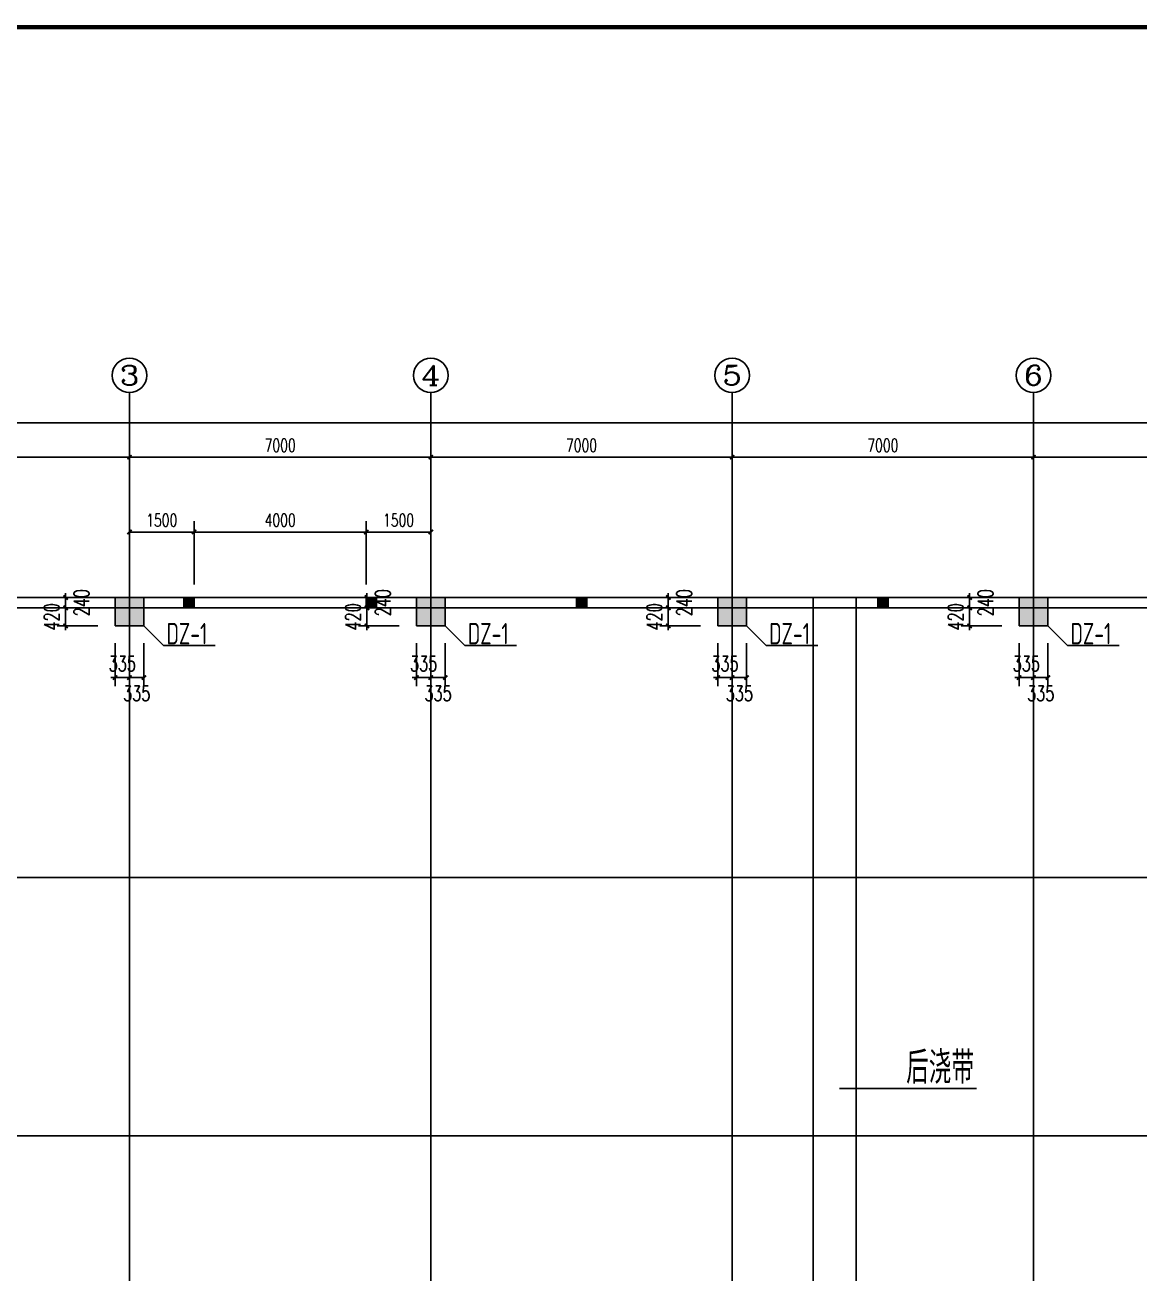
# Model space of a CAD drawing. Extents: x -17471 to 313636, y -71590 to 757901.
# Drawn here: x 211278 to 237158, y 172643 to 201630 of the extents above; entities that cross this region are included whole.
import ezdxf
from ezdxf.enums import TextEntityAlignment as Align

# ---------------------------------------------------------------- set-up
doc = ezdxf.new("R2010")
doc.units = 0
doc.header["$LTSCALE"] = 1000
doc.header["$MEASUREMENT"] = 0
for name, color, linetype in [('10', 7, 'Continuous'), ('AXIS', 3, 'Continuous'), ('AXIS_TEXT', 7, 'Continuous'), ('DOTE', 1, 'Continuous'), ('PUB_DIM', 3, 'Continuous'), ('PUB_TEXT', 7, 'Continuous'), ('PUB_TITLE', 4, 'Continuous'), ('基础梁', 4, 'Continuous')]:
    doc.layers.add(name, color=color, linetype=linetype)
doc.layers.add('TEXT', color=7, linetype='Continuous', lineweight=13)
doc.styles.add('_TCH_AXIS', font='COMPLEX', dxfattribs={"bigfont": 'GBCBIG'})
doc.styles.add('_TCH_DIM_T3', font='SIMPLEX', dxfattribs={"width": 0.705882, "bigfont": 'GBCBIG'})
doc.styles.add('COMPLEX', font='COMPLEX')
doc.styles.add('TSSD_REIN', font='Tssdeng.shx', dxfattribs={"width": 0.7, "bigfont": 'hztxt.shx'})
doc.dimstyles.new('_TCH_ARCH&&100', dxfattribs={"dimtxt": 297.5, "dimasz": 100, "dimexe": 250, "dimexo": 300, "dimgap": 126.25, "dimtad": 1, "dimdec": 0, "dimzin": 0, "dimdsep": 46, "dimtxsty": '_TCH_DIM_T3', "dimblk": 'ARCHTICK', "dimcen": 0.09, "dimclrt": 7, "dimazin": 2, "dimtfac": 1, "dimtdec": 0, "dimtix": 1, "dimtmove": 2, "dimatfit": 3, "dimfxl": 0, "dimtolj": 1, "dimtzin": 0, "dimarcsym": 0})
doc.dimstyles.new('_TCH_ARCH&&150', dxfattribs={"dimtxt": 446.25, "dimasz": 150, "dimexe": 375, "dimexo": 450, "dimgap": 189.375, "dimtad": 1, "dimdec": 0, "dimzin": 0, "dimdsep": 46, "dimtxsty": '_TCH_DIM_T3', "dimblk": 'ARCHTICK', "dimcen": 0.09, "dimclrt": 7, "dimazin": 2, "dimtfac": 1, "dimtdec": 0, "dimtix": 1, "dimtmove": 2, "dimatfit": 3, "dimfxl": 0, "dimtolj": 1, "dimtzin": 0, "dimarcsym": 0})

# ---------------------------------------------------------------- blocks, each defined once
blk = doc.blocks.new('_ArchTick')
at = {"color": 0, "linetype": 'ByBlock', "const_width": 0.4}
blk.add_lwpolyline([(-0.5, -0.5), (0.5, 0.5)], dxfattribs=at)
blk = doc.blocks.new('*D245')
at = {"layer": 'Defpoints', "color": 0, "transparency": 16777216}
for p in [(213706, 187672), (214041, 187672), (214041, 186472)]:
    blk.add_point(p, dxfattribs=at)
at = {"layer": 'PUB_DIM', "color": 0, "lineweight": -2, "transparency": 16777216}
for p, q in [((213706, 187272), (213706, 186272)), ((214041, 187272), (214041, 186272)), ((213706, 186472), (214041, 186472))]:
    blk.add_line(p, q, dxfattribs=at)
at = {"layer": 'PUB_DIM', "color": 0, "lineweight": -2, "transparency": 16777216, "xscale": 100, "yscale": 100, "zscale": 100, "rotation": 180}
blk.add_blockref('_ArchTick', (213706, 186472), dxfattribs=at)
at = {"layer": 'PUB_DIM', "color": 0, "lineweight": -2, "transparency": 16777216, "xscale": 100, "yscale": 100, "zscale": 100}
blk.add_blockref('_ArchTick', (214041, 186472), dxfattribs=at)
at = {"layer": 'PUB_DIM', "color": 7, "transparency": 16777216, "insert": (213874, 186104), "char_height": 350, "attachment_point": 5, "style": '_TCH_DIM_T3'}
blk.add_mtext('\\A1;335', dxfattribs=at)
blk = doc.blocks.new('*D246')
at = {"layer": 'Defpoints', "color": 0, "transparency": 16777216}
for p in [(213371, 187672), (213706, 187672), (213706, 186472)]:
    blk.add_point(p, dxfattribs=at)
at = {"layer": 'PUB_DIM', "color": 0, "lineweight": -2, "transparency": 16777216}
for p, q in [((213371, 187272), (213371, 186272)), ((213706, 187272), (213706, 186272)), ((213371, 186472), (213271, 186472)), ((213371, 186472), (213706, 186472)), ((213706, 186472), (213806, 186472))]:
    blk.add_line(p, q, dxfattribs=at)
at = {"layer": 'PUB_DIM', "color": 0, "lineweight": -2, "transparency": 16777216, "xscale": 100, "yscale": 100, "zscale": 100}
blk.add_blockref('_ArchTick', (213371, 186472), dxfattribs=at)
at = {"layer": 'PUB_DIM', "color": 0, "lineweight": -2, "transparency": 16777216, "xscale": 100, "yscale": 100, "zscale": 100, "rotation": 180}
blk.add_blockref('_ArchTick', (213706, 186472), dxfattribs=at)
at = {"layer": 'PUB_DIM', "color": 7, "transparency": 16777216, "insert": (213539, 186797), "char_height": 350, "attachment_point": 5, "style": '_TCH_DIM_T3'}
blk.add_mtext('\\A1;335', dxfattribs=at)
blk = doc.blocks.new('*D243')
at = {"layer": 'Defpoints', "color": 0, "transparency": 16777216}
for p in [(213371, 188332), (212223, 188092), (213371, 188092)]:
    blk.add_point(p, dxfattribs=at)
at = {"layer": 'PUB_DIM', "color": 0, "lineweight": -2, "transparency": 16777216}
for p, q in [((212223, 188332), (212223, 188432)), ((212971, 188332), (212023, 188332)), ((212223, 188332), (212223, 188092)), ((212971, 188092), (212023, 188092)), ((212223, 188092), (212223, 187992))]:
    blk.add_line(p, q, dxfattribs=at)
at = {"layer": 'PUB_DIM', "color": 0, "lineweight": -2, "transparency": 16777216, "xscale": 100, "yscale": 100, "zscale": 100}
for p, rotation in [((212223, 188332), 270), ((212223, 188092), 90)]:
    blk.add_blockref('_ArchTick', p, dxfattribs=dict(at, rotation=rotation))
at = {"layer": 'PUB_DIM', "color": 7, "transparency": 16777216, "insert": (212591, 188212), "char_height": 350, "attachment_point": 5, "rotation": 90, "style": '_TCH_DIM_T3'}
blk.add_mtext('\\A1;240', dxfattribs=at)
blk = doc.blocks.new('*D244')
at = {"layer": 'Defpoints', "color": 0, "transparency": 16777216}
for p in [(213371, 188092), (212223, 187672), (213371, 187672)]:
    blk.add_point(p, dxfattribs=at)
at = {"layer": 'PUB_DIM', "color": 0, "lineweight": -2, "transparency": 16777216}
for p, q in [((212223, 188092), (212223, 188192)), ((212971, 188092), (212023, 188092)), ((212223, 188092), (212223, 187672)), ((212971, 187672), (212023, 187672)), ((212223, 187672), (212223, 187572))]:
    blk.add_line(p, q, dxfattribs=at)
at = {"layer": 'PUB_DIM', "color": 0, "lineweight": -2, "transparency": 16777216, "xscale": 100, "yscale": 100, "zscale": 100}
for p, rotation in [((212223, 188092), 270), ((212223, 187672), 90)]:
    blk.add_blockref('_ArchTick', p, dxfattribs=dict(at, rotation=rotation))
at = {"layer": 'PUB_DIM', "color": 7, "transparency": 16777216, "insert": (211898, 187882), "char_height": 350, "attachment_point": 5, "rotation": 90, "style": '_TCH_DIM_T3'}
blk.add_mtext('\\A1;420', dxfattribs=at)
blk = doc.blocks.new('*D249')
at = {"layer": 'Defpoints', "color": 0, "transparency": 16777216}
for p in [(220706, 187672), (221041, 187672), (221041, 186472)]:
    blk.add_point(p, dxfattribs=at)
at = {"layer": 'PUB_DIM', "color": 0, "lineweight": -2, "transparency": 16777216}
for p, q in [((220706, 187272), (220706, 186272)), ((221041, 187272), (221041, 186272)), ((220706, 186472), (221041, 186472))]:
    blk.add_line(p, q, dxfattribs=at)
at = {"layer": 'PUB_DIM', "color": 0, "lineweight": -2, "transparency": 16777216, "xscale": 100, "yscale": 100, "zscale": 100, "rotation": 180}
blk.add_blockref('_ArchTick', (220706, 186472), dxfattribs=at)
at = {"layer": 'PUB_DIM', "color": 0, "lineweight": -2, "transparency": 16777216, "xscale": 100, "yscale": 100, "zscale": 100}
blk.add_blockref('_ArchTick', (221041, 186472), dxfattribs=at)
at = {"layer": 'PUB_DIM', "color": 7, "transparency": 16777216, "insert": (220874, 186104), "char_height": 350, "attachment_point": 5, "style": '_TCH_DIM_T3'}
blk.add_mtext('\\A1;335', dxfattribs=at)
blk = doc.blocks.new('*D250')
at = {"layer": 'Defpoints', "color": 0, "transparency": 16777216}
for p in [(220371, 187672), (220706, 187672), (220706, 186472)]:
    blk.add_point(p, dxfattribs=at)
at = {"layer": 'PUB_DIM', "color": 0, "lineweight": -2, "transparency": 16777216}
for p, q in [((220371, 187272), (220371, 186272)), ((220706, 187272), (220706, 186272)), ((220371, 186472), (220271, 186472)), ((220371, 186472), (220706, 186472)), ((220706, 186472), (220806, 186472))]:
    blk.add_line(p, q, dxfattribs=at)
at = {"layer": 'PUB_DIM', "color": 0, "lineweight": -2, "transparency": 16777216, "xscale": 100, "yscale": 100, "zscale": 100}
blk.add_blockref('_ArchTick', (220371, 186472), dxfattribs=at)
at = {"layer": 'PUB_DIM', "color": 0, "lineweight": -2, "transparency": 16777216, "xscale": 100, "yscale": 100, "zscale": 100, "rotation": 180}
blk.add_blockref('_ArchTick', (220706, 186472), dxfattribs=at)
at = {"layer": 'PUB_DIM', "color": 7, "transparency": 16777216, "insert": (220539, 186797), "char_height": 350, "attachment_point": 5, "style": '_TCH_DIM_T3'}
blk.add_mtext('\\A1;335', dxfattribs=at)
blk = doc.blocks.new('*D247')
at = {"layer": 'Defpoints', "color": 0, "transparency": 16777216}
for p in [(220371, 188332), (219223, 188092), (220371, 188092)]:
    blk.add_point(p, dxfattribs=at)
at = {"layer": 'PUB_DIM', "color": 0, "lineweight": -2, "transparency": 16777216}
for p, q in [((219223, 188332), (219223, 188432)), ((219971, 188332), (219023, 188332)), ((219223, 188332), (219223, 188092)), ((219971, 188092), (219023, 188092)), ((219223, 188092), (219223, 187992))]:
    blk.add_line(p, q, dxfattribs=at)
at = {"layer": 'PUB_DIM', "color": 0, "lineweight": -2, "transparency": 16777216, "xscale": 100, "yscale": 100, "zscale": 100}
for p, rotation in [((219223, 188332), 270), ((219223, 188092), 90)]:
    blk.add_blockref('_ArchTick', p, dxfattribs=dict(at, rotation=rotation))
at = {"layer": 'PUB_DIM', "color": 7, "transparency": 16777216, "insert": (219591, 188212), "char_height": 350, "attachment_point": 5, "rotation": 90, "style": '_TCH_DIM_T3'}
blk.add_mtext('\\A1;240', dxfattribs=at)
blk = doc.blocks.new('*D248')
at = {"layer": 'Defpoints', "color": 0, "transparency": 16777216}
for p in [(220371, 188092), (219223, 187672), (220371, 187672)]:
    blk.add_point(p, dxfattribs=at)
at = {"layer": 'PUB_DIM', "color": 0, "lineweight": -2, "transparency": 16777216}
for p, q in [((219223, 188092), (219223, 188192)), ((219971, 188092), (219023, 188092)), ((219223, 188092), (219223, 187672)), ((219971, 187672), (219023, 187672)), ((219223, 187672), (219223, 187572))]:
    blk.add_line(p, q, dxfattribs=at)
at = {"layer": 'PUB_DIM', "color": 0, "lineweight": -2, "transparency": 16777216, "xscale": 100, "yscale": 100, "zscale": 100}
for p, rotation in [((219223, 188092), 270), ((219223, 187672), 90)]:
    blk.add_blockref('_ArchTick', p, dxfattribs=dict(at, rotation=rotation))
at = {"layer": 'PUB_DIM', "color": 7, "transparency": 16777216, "insert": (218898, 187882), "char_height": 350, "attachment_point": 5, "rotation": 90, "style": '_TCH_DIM_T3'}
blk.add_mtext('\\A1;420', dxfattribs=at)
blk = doc.blocks.new('*D253')
at = {"layer": 'Defpoints', "color": 0, "transparency": 16777216}
for p in [(227706, 187672), (228041, 187672), (228041, 186472)]:
    blk.add_point(p, dxfattribs=at)
at = {"layer": 'PUB_DIM', "color": 0, "lineweight": -2, "transparency": 16777216}
for p, q in [((227706, 187272), (227706, 186272)), ((228041, 187272), (228041, 186272)), ((227706, 186472), (228041, 186472))]:
    blk.add_line(p, q, dxfattribs=at)
at = {"layer": 'PUB_DIM', "color": 0, "lineweight": -2, "transparency": 16777216, "xscale": 100, "yscale": 100, "zscale": 100, "rotation": 180}
blk.add_blockref('_ArchTick', (227706, 186472), dxfattribs=at)
at = {"layer": 'PUB_DIM', "color": 0, "lineweight": -2, "transparency": 16777216, "xscale": 100, "yscale": 100, "zscale": 100}
blk.add_blockref('_ArchTick', (228041, 186472), dxfattribs=at)
at = {"layer": 'PUB_DIM', "color": 7, "transparency": 16777216, "insert": (227874, 186104), "char_height": 350, "attachment_point": 5, "style": '_TCH_DIM_T3'}
blk.add_mtext('\\A1;335', dxfattribs=at)
blk = doc.blocks.new('*D254')
at = {"layer": 'Defpoints', "color": 0, "transparency": 16777216}
for p in [(227371, 187672), (227706, 187672), (227706, 186472)]:
    blk.add_point(p, dxfattribs=at)
at = {"layer": 'PUB_DIM', "color": 0, "lineweight": -2, "transparency": 16777216}
for p, q in [((227371, 187272), (227371, 186272)), ((227706, 187272), (227706, 186272)), ((227371, 186472), (227271, 186472)), ((227371, 186472), (227706, 186472)), ((227706, 186472), (227806, 186472))]:
    blk.add_line(p, q, dxfattribs=at)
at = {"layer": 'PUB_DIM', "color": 0, "lineweight": -2, "transparency": 16777216, "xscale": 100, "yscale": 100, "zscale": 100}
blk.add_blockref('_ArchTick', (227371, 186472), dxfattribs=at)
at = {"layer": 'PUB_DIM', "color": 0, "lineweight": -2, "transparency": 16777216, "xscale": 100, "yscale": 100, "zscale": 100, "rotation": 180}
blk.add_blockref('_ArchTick', (227706, 186472), dxfattribs=at)
at = {"layer": 'PUB_DIM', "color": 7, "transparency": 16777216, "insert": (227539, 186797), "char_height": 350, "attachment_point": 5, "style": '_TCH_DIM_T3'}
blk.add_mtext('\\A1;335', dxfattribs=at)
blk = doc.blocks.new('*D251')
at = {"layer": 'Defpoints', "color": 0, "transparency": 16777216}
for p in [(227371, 188332), (226223, 188092), (227371, 188092)]:
    blk.add_point(p, dxfattribs=at)
at = {"layer": 'PUB_DIM', "color": 0, "lineweight": -2, "transparency": 16777216}
for p, q in [((226223, 188332), (226223, 188432)), ((226971, 188332), (226023, 188332)), ((226223, 188332), (226223, 188092)), ((226971, 188092), (226023, 188092)), ((226223, 188092), (226223, 187992))]:
    blk.add_line(p, q, dxfattribs=at)
at = {"layer": 'PUB_DIM', "color": 0, "lineweight": -2, "transparency": 16777216, "xscale": 100, "yscale": 100, "zscale": 100}
for p, rotation in [((226223, 188332), 270), ((226223, 188092), 90)]:
    blk.add_blockref('_ArchTick', p, dxfattribs=dict(at, rotation=rotation))
at = {"layer": 'PUB_DIM', "color": 7, "transparency": 16777216, "insert": (226591, 188212), "char_height": 350, "attachment_point": 5, "rotation": 90, "style": '_TCH_DIM_T3'}
blk.add_mtext('\\A1;240', dxfattribs=at)
blk = doc.blocks.new('*D252')
at = {"layer": 'Defpoints', "color": 0, "transparency": 16777216}
for p in [(227371, 188092), (226223, 187672), (227371, 187672)]:
    blk.add_point(p, dxfattribs=at)
at = {"layer": 'PUB_DIM', "color": 0, "lineweight": -2, "transparency": 16777216}
for p, q in [((226223, 188092), (226223, 188192)), ((226971, 188092), (226023, 188092)), ((226223, 188092), (226223, 187672)), ((226971, 187672), (226023, 187672)), ((226223, 187672), (226223, 187572))]:
    blk.add_line(p, q, dxfattribs=at)
at = {"layer": 'PUB_DIM', "color": 0, "lineweight": -2, "transparency": 16777216, "xscale": 100, "yscale": 100, "zscale": 100}
for p, rotation in [((226223, 188092), 270), ((226223, 187672), 90)]:
    blk.add_blockref('_ArchTick', p, dxfattribs=dict(at, rotation=rotation))
at = {"layer": 'PUB_DIM', "color": 7, "transparency": 16777216, "insert": (225898, 187882), "char_height": 350, "attachment_point": 5, "rotation": 90, "style": '_TCH_DIM_T3'}
blk.add_mtext('\\A1;420', dxfattribs=at)
blk = doc.blocks.new('*D257')
at = {"layer": 'Defpoints', "color": 0, "transparency": 16777216}
for p in [(234706, 187672), (235041, 187672), (235041, 186472)]:
    blk.add_point(p, dxfattribs=at)
at = {"layer": 'PUB_DIM', "color": 0, "lineweight": -2, "transparency": 16777216}
for p, q in [((234706, 187272), (234706, 186272)), ((235041, 187272), (235041, 186272)), ((234706, 186472), (235041, 186472))]:
    blk.add_line(p, q, dxfattribs=at)
at = {"layer": 'PUB_DIM', "color": 0, "lineweight": -2, "transparency": 16777216, "xscale": 100, "yscale": 100, "zscale": 100, "rotation": 180}
blk.add_blockref('_ArchTick', (234706, 186472), dxfattribs=at)
at = {"layer": 'PUB_DIM', "color": 0, "lineweight": -2, "transparency": 16777216, "xscale": 100, "yscale": 100, "zscale": 100}
blk.add_blockref('_ArchTick', (235041, 186472), dxfattribs=at)
at = {"layer": 'PUB_DIM', "color": 7, "transparency": 16777216, "insert": (234874, 186104), "char_height": 350, "attachment_point": 5, "style": '_TCH_DIM_T3'}
blk.add_mtext('\\A1;335', dxfattribs=at)
blk = doc.blocks.new('*D258')
at = {"layer": 'Defpoints', "color": 0, "transparency": 16777216}
for p in [(234371, 187672), (234706, 187672), (234706, 186472)]:
    blk.add_point(p, dxfattribs=at)
at = {"layer": 'PUB_DIM', "color": 0, "lineweight": -2, "transparency": 16777216}
for p, q in [((234371, 187272), (234371, 186272)), ((234706, 187272), (234706, 186272)), ((234371, 186472), (234271, 186472)), ((234371, 186472), (234706, 186472)), ((234706, 186472), (234806, 186472))]:
    blk.add_line(p, q, dxfattribs=at)
at = {"layer": 'PUB_DIM', "color": 0, "lineweight": -2, "transparency": 16777216, "xscale": 100, "yscale": 100, "zscale": 100}
blk.add_blockref('_ArchTick', (234371, 186472), dxfattribs=at)
at = {"layer": 'PUB_DIM', "color": 0, "lineweight": -2, "transparency": 16777216, "xscale": 100, "yscale": 100, "zscale": 100, "rotation": 180}
blk.add_blockref('_ArchTick', (234706, 186472), dxfattribs=at)
at = {"layer": 'PUB_DIM', "color": 7, "transparency": 16777216, "insert": (234539, 186797), "char_height": 350, "attachment_point": 5, "style": '_TCH_DIM_T3'}
blk.add_mtext('\\A1;335', dxfattribs=at)
blk = doc.blocks.new('*D255')
at = {"layer": 'Defpoints', "color": 0, "transparency": 16777216}
for p in [(234371, 188332), (233223, 188092), (234371, 188092)]:
    blk.add_point(p, dxfattribs=at)
at = {"layer": 'PUB_DIM', "color": 0, "lineweight": -2, "transparency": 16777216}
for p, q in [((233223, 188332), (233223, 188432)), ((233971, 188332), (233023, 188332)), ((233223, 188332), (233223, 188092)), ((233971, 188092), (233023, 188092)), ((233223, 188092), (233223, 187992))]:
    blk.add_line(p, q, dxfattribs=at)
at = {"layer": 'PUB_DIM', "color": 0, "lineweight": -2, "transparency": 16777216, "xscale": 100, "yscale": 100, "zscale": 100}
for p, rotation in [((233223, 188332), 270), ((233223, 188092), 90)]:
    blk.add_blockref('_ArchTick', p, dxfattribs=dict(at, rotation=rotation))
at = {"layer": 'PUB_DIM', "color": 7, "transparency": 16777216, "insert": (233591, 188212), "char_height": 350, "attachment_point": 5, "rotation": 90, "style": '_TCH_DIM_T3'}
blk.add_mtext('\\A1;240', dxfattribs=at)
blk = doc.blocks.new('*D256')
at = {"layer": 'Defpoints', "color": 0, "transparency": 16777216}
for p in [(234371, 188092), (233223, 187672), (234371, 187672)]:
    blk.add_point(p, dxfattribs=at)
at = {"layer": 'PUB_DIM', "color": 0, "lineweight": -2, "transparency": 16777216}
for p, q in [((233223, 188092), (233223, 188192)), ((233971, 188092), (233023, 188092)), ((233223, 188092), (233223, 187672)), ((233971, 187672), (233023, 187672)), ((233223, 187672), (233223, 187572))]:
    blk.add_line(p, q, dxfattribs=at)
at = {"layer": 'PUB_DIM', "color": 0, "lineweight": -2, "transparency": 16777216, "xscale": 100, "yscale": 100, "zscale": 100}
for p, rotation in [((233223, 188092), 270), ((233223, 187672), 90)]:
    blk.add_blockref('_ArchTick', p, dxfattribs=dict(at, rotation=rotation))
at = {"layer": 'PUB_DIM', "color": 7, "transparency": 16777216, "insert": (232898, 187882), "char_height": 350, "attachment_point": 5, "rotation": 90, "style": '_TCH_DIM_T3'}
blk.add_mtext('\\A1;420', dxfattribs=at)
blk = doc.blocks.new('*D1816')
at = {"layer": 'Defpoints', "color": 0, "transparency": 16777216}
for p in [(215206, 189853), (213706, 188332), (215206, 188332)]:
    blk.add_point(p, dxfattribs=at)
at = {"layer": 'PUB_DIM', "color": 0, "lineweight": -2, "transparency": 16777216}
for p, q in [((213706, 188632), (213706, 190103)), ((215206, 188632), (215206, 190103)), ((213706, 189853), (215206, 189853))]:
    blk.add_line(p, q, dxfattribs=at)
at = {"layer": 'PUB_DIM', "color": 0, "lineweight": -2, "transparency": 16777216, "xscale": 100, "yscale": 100, "zscale": 100, "rotation": 180}
blk.add_blockref('_ArchTick', (213706, 189853), dxfattribs=at)
at = {"layer": 'PUB_DIM', "color": 0, "lineweight": -2, "transparency": 16777216, "xscale": 100, "yscale": 100, "zscale": 100}
blk.add_blockref('_ArchTick', (215206, 189853), dxfattribs=at)
at = {"layer": 'PUB_DIM', "color": 7, "transparency": 16777216, "insert": (214456, 190128), "char_height": 297.5, "attachment_point": 5, "style": '_TCH_DIM_T3'}
blk.add_mtext('\\A1;1500', dxfattribs=at)
blk = doc.blocks.new('*D1817')
at = {"layer": 'Defpoints', "color": 0, "transparency": 16777216}
for p in [(219206, 189853), (215206, 188332), (219206, 188332)]:
    blk.add_point(p, dxfattribs=at)
at = {"layer": 'PUB_DIM', "color": 0, "lineweight": -2, "transparency": 16777216}
for p, q in [((215206, 188632), (215206, 190103)), ((219206, 188632), (219206, 190103)), ((215206, 189853), (219206, 189853))]:
    blk.add_line(p, q, dxfattribs=at)
at = {"layer": 'PUB_DIM', "color": 0, "lineweight": -2, "transparency": 16777216, "xscale": 100, "yscale": 100, "zscale": 100, "rotation": 180}
blk.add_blockref('_ArchTick', (215206, 189853), dxfattribs=at)
at = {"layer": 'PUB_DIM', "color": 0, "lineweight": -2, "transparency": 16777216, "xscale": 100, "yscale": 100, "zscale": 100}
blk.add_blockref('_ArchTick', (219206, 189853), dxfattribs=at)
at = {"layer": 'PUB_DIM', "color": 7, "transparency": 16777216, "insert": (217206, 190128), "char_height": 297.5, "attachment_point": 5, "style": '_TCH_DIM_T3'}
blk.add_mtext('\\A1;4000', dxfattribs=at)
blk = doc.blocks.new('*D1818')
at = {"layer": 'Defpoints', "color": 0, "transparency": 16777216}
for p in [(220706, 189853), (219206, 188332), (220706, 188332)]:
    blk.add_point(p, dxfattribs=at)
at = {"layer": 'PUB_DIM', "color": 0, "lineweight": -2, "transparency": 16777216}
for p, q in [((219206, 188632), (219206, 190103)), ((220706, 188632), (220706, 190103)), ((219206, 189853), (220706, 189853))]:
    blk.add_line(p, q, dxfattribs=at)
at = {"layer": 'PUB_DIM', "color": 0, "lineweight": -2, "transparency": 16777216, "xscale": 100, "yscale": 100, "zscale": 100, "rotation": 180}
blk.add_blockref('_ArchTick', (219206, 189853), dxfattribs=at)
at = {"layer": 'PUB_DIM', "color": 0, "lineweight": -2, "transparency": 16777216, "xscale": 100, "yscale": 100, "zscale": 100}
blk.add_blockref('_ArchTick', (220706, 189853), dxfattribs=at)
at = {"layer": 'PUB_DIM', "color": 7, "transparency": 16777216, "insert": (219956, 190128), "char_height": 297.5, "attachment_point": 5, "style": '_TCH_DIM_T3'}
blk.add_mtext('\\A1;1500', dxfattribs=at)
blk = doc.blocks.new('*D1845')
at = {"layer": 'AXIS', "color": 0, "lineweight": -2, "transparency": 16777216}
for p, q in [((206706, 189392), (206706, 191842)), ((213706, 189392), (213706, 191842)), ((206706, 191592), (213706, 191592))]:
    blk.add_line(p, q, dxfattribs=at)
at = {"layer": 'Defpoints', "color": 0, "transparency": 16777216}
for p in [(213706, 191592), (206706, 189092), (213706, 189092)]:
    blk.add_point(p, dxfattribs=at)
at = {"layer": 'AXIS', "color": 0, "lineweight": -2, "transparency": 16777216, "xscale": 100, "yscale": 100, "zscale": 100, "rotation": 180}
blk.add_blockref('_ArchTick', (206706, 191592), dxfattribs=at)
at = {"layer": 'AXIS', "color": 0, "lineweight": -2, "transparency": 16777216, "xscale": 100, "yscale": 100, "zscale": 100}
blk.add_blockref('_ArchTick', (213706, 191592), dxfattribs=at)
at = {"layer": 'AXIS', "color": 7, "transparency": 16777216, "insert": (210206, 191867), "char_height": 297.5, "attachment_point": 5, "style": '_TCH_DIM_T3'}
blk.add_mtext('\\A1;7000', dxfattribs=at)
blk = doc.blocks.new('*D1846')
at = {"layer": 'AXIS', "color": 0, "lineweight": -2, "transparency": 16777216}
for p, q in [((213706, 189392), (213706, 191842)), ((220706, 189392), (220706, 191842)), ((213706, 191592), (220706, 191592))]:
    blk.add_line(p, q, dxfattribs=at)
at = {"layer": 'Defpoints', "color": 0, "transparency": 16777216}
for p in [(220706, 191592), (213706, 189092), (220706, 189092)]:
    blk.add_point(p, dxfattribs=at)
at = {"layer": 'AXIS', "color": 0, "lineweight": -2, "transparency": 16777216, "xscale": 100, "yscale": 100, "zscale": 100, "rotation": 180}
blk.add_blockref('_ArchTick', (213706, 191592), dxfattribs=at)
at = {"layer": 'AXIS', "color": 0, "lineweight": -2, "transparency": 16777216, "xscale": 100, "yscale": 100, "zscale": 100}
blk.add_blockref('_ArchTick', (220706, 191592), dxfattribs=at)
at = {"layer": 'AXIS', "color": 7, "transparency": 16777216, "insert": (217206, 191867), "char_height": 297.5, "attachment_point": 5, "style": '_TCH_DIM_T3'}
blk.add_mtext('\\A1;7000', dxfattribs=at)
blk = doc.blocks.new('*D1847')
at = {"layer": 'AXIS', "color": 0, "lineweight": -2, "transparency": 16777216}
for p, q in [((220706, 189392), (220706, 191842)), ((227706, 189392), (227706, 191842)), ((220706, 191592), (227706, 191592))]:
    blk.add_line(p, q, dxfattribs=at)
at = {"layer": 'Defpoints', "color": 0, "transparency": 16777216}
for p in [(227706, 191592), (220706, 189092), (227706, 189092)]:
    blk.add_point(p, dxfattribs=at)
at = {"layer": 'AXIS', "color": 0, "lineweight": -2, "transparency": 16777216, "xscale": 100, "yscale": 100, "zscale": 100, "rotation": 180}
blk.add_blockref('_ArchTick', (220706, 191592), dxfattribs=at)
at = {"layer": 'AXIS', "color": 0, "lineweight": -2, "transparency": 16777216, "xscale": 100, "yscale": 100, "zscale": 100}
blk.add_blockref('_ArchTick', (227706, 191592), dxfattribs=at)
at = {"layer": 'AXIS', "color": 7, "transparency": 16777216, "insert": (224206, 191867), "char_height": 297.5, "attachment_point": 5, "style": '_TCH_DIM_T3'}
blk.add_mtext('\\A1;7000', dxfattribs=at)
blk = doc.blocks.new('*D1848')
at = {"layer": 'AXIS', "color": 0, "lineweight": -2, "transparency": 16777216}
for p, q in [((227706, 189392), (227706, 191842)), ((234706, 189392), (234706, 191842)), ((227706, 191592), (234706, 191592))]:
    blk.add_line(p, q, dxfattribs=at)
at = {"layer": 'Defpoints', "color": 0, "transparency": 16777216}
for p in [(234706, 191592), (227706, 189092), (234706, 189092)]:
    blk.add_point(p, dxfattribs=at)
at = {"layer": 'AXIS', "color": 0, "lineweight": -2, "transparency": 16777216, "xscale": 100, "yscale": 100, "zscale": 100, "rotation": 180}
blk.add_blockref('_ArchTick', (227706, 191592), dxfattribs=at)
at = {"layer": 'AXIS', "color": 0, "lineweight": -2, "transparency": 16777216, "xscale": 100, "yscale": 100, "zscale": 100}
blk.add_blockref('_ArchTick', (234706, 191592), dxfattribs=at)
at = {"layer": 'AXIS', "color": 7, "transparency": 16777216, "insert": (231206, 191867), "char_height": 297.5, "attachment_point": 5, "style": '_TCH_DIM_T3'}
blk.add_mtext('\\A1;7000', dxfattribs=at)
blk = doc.blocks.new('*D1849')
at = {"layer": 'AXIS', "color": 0, "lineweight": -2, "transparency": 16777216}
for p, q in [((234706, 189392), (234706, 191842)), ((241706, 189392), (241706, 191842)), ((234706, 191592), (241706, 191592))]:
    blk.add_line(p, q, dxfattribs=at)
at = {"layer": 'Defpoints', "color": 0, "transparency": 16777216}
for p in [(241706, 191592), (234706, 189092), (241706, 189092)]:
    blk.add_point(p, dxfattribs=at)
at = {"layer": 'AXIS', "color": 0, "lineweight": -2, "transparency": 16777216, "xscale": 100, "yscale": 100, "zscale": 100, "rotation": 180}
blk.add_blockref('_ArchTick', (234706, 191592), dxfattribs=at)
at = {"layer": 'AXIS', "color": 0, "lineweight": -2, "transparency": 16777216, "xscale": 100, "yscale": 100, "zscale": 100}
blk.add_blockref('_ArchTick', (241706, 191592), dxfattribs=at)
at = {"layer": 'AXIS', "color": 7, "transparency": 16777216, "insert": (238206, 191867), "char_height": 297.5, "attachment_point": 5, "style": '_TCH_DIM_T3'}
blk.add_mtext('\\A1;7000', dxfattribs=at)
blk = doc.blocks.new('*D1858')
at = {"layer": 'AXIS', "color": 0, "lineweight": -2, "transparency": 16777216}
for p, q in [((199706, 189392), (199706, 192642)), ((297706, 189392), (297706, 192642)), ((199706, 192392), (297706, 192392))]:
    blk.add_line(p, q, dxfattribs=at)
at = {"layer": 'Defpoints', "color": 0, "transparency": 16777216}
for p in [(297706, 192392), (199706, 189092), (297706, 189092)]:
    blk.add_point(p, dxfattribs=at)
at = {"layer": 'AXIS', "color": 0, "lineweight": -2, "transparency": 16777216, "xscale": 100, "yscale": 100, "zscale": 100, "rotation": 180}
blk.add_blockref('_ArchTick', (199706, 192392), dxfattribs=at)
at = {"layer": 'AXIS', "color": 0, "lineweight": -2, "transparency": 16777216, "xscale": 100, "yscale": 100, "zscale": 100}
blk.add_blockref('_ArchTick', (297706, 192392), dxfattribs=at)
at = {"layer": 'AXIS', "color": 7, "transparency": 16777216, "insert": (248706, 192667), "char_height": 297.5, "attachment_point": 5, "style": '_TCH_DIM_T3'}
blk.add_mtext('\\A1;98000', dxfattribs=at)
blk = doc.blocks.new('_AXISO')
blk.add_circle((0, 0), 0.5)
at = {"layer": 'AXIS_TEXT', "style": 'COMPLEX', "width": 1.041667}
blk.add_attdef('A', text='', height=0.56, dxfattribs=at).set_placement((-0.25, -0.28), (0.25, -0.28), align=Align.FIT)

msp = doc.modelspace()

# ---------------------------------------------------------------- hatches: boundary and pattern name
h = msp.add_hatch(color=256)
h.dxf.hatch_style = 1
h.paths.add_polyline_path([(213371.1, 187672.3), (214041.1, 187672.3), (214041.1, 188332.3), (213371.1, 188332.3)])
h = msp.add_hatch(color=256)
h.dxf.hatch_style = 1
h.paths.add_polyline_path([(214966.1, 188092.3), (215206.1, 188092.3), (215206.1, 188332.3), (214966.1, 188332.3)])
h = msp.add_hatch(color=256)
h.dxf.hatch_style = 1
h.paths.add_polyline_path([(219446.1, 188092.3), (219206.1, 188092.3), (219206.1, 188332.3), (219446.1, 188332.3)])
h = msp.add_hatch(color=256)
h.dxf.hatch_style = 1
h.paths.add_polyline_path([(220371.1, 187672.3), (221041.1, 187672.3), (221041.1, 188332.3), (220371.1, 188332.3)])
h = msp.add_hatch(color=256)
h.dxf.hatch_style = 1
h.paths.add_polyline_path([(224086.1, 188092.3), (224326.1, 188092.3), (224326.1, 188332.3), (224086.1, 188332.3)])
h = msp.add_hatch(color=256)
h.dxf.hatch_style = 1
h.paths.add_polyline_path([(227371.1, 187672.3), (228041.1, 187672.3), (228041.1, 188332.3), (227371.1, 188332.3)])
h = msp.add_hatch(color=256)
h.dxf.hatch_style = 1
h.paths.add_polyline_path([(231086.1, 188092.3), (231326.1, 188092.3), (231326.1, 188332.3), (231086.1, 188332.3)])
h = msp.add_hatch(color=256)
h.dxf.hatch_style = 1
h.paths.add_polyline_path([(234371.1, 187672.3), (235041.1, 187672.3), (235041.1, 188332.3), (234371.1, 188332.3)])

# ---------------------------------------------------------------- linework, layer by layer
msp.add_line((230195.9, 176925.8), (233380.3, 176925.8))
for points in [[(213371.1, 187672.3), (214041.1, 187672.3), (214041.1, 188332.3), (213371.1, 188332.3)], [(214966.1, 188092.3), (215206.1, 188092.3), (215206.1, 188332.3), (214966.1, 188332.3)], [(219446.1, 188092.3), (219206.1, 188092.3), (219206.1, 188332.3), (219446.1, 188332.3)], [(220371.1, 187672.3), (221041.1, 187672.3), (221041.1, 188332.3), (220371.1, 188332.3)], [(224086.1, 188092.3), (224326.1, 188092.3), (224326.1, 188332.3), (224086.1, 188332.3)], [(227371.1, 187672.3), (228041.1, 187672.3), (228041.1, 188332.3), (227371.1, 188332.3)], [(231086.1, 188092.3), (231326.1, 188092.3), (231326.1, 188332.3), (231086.1, 188332.3)], [(234371.1, 187672.3), (235041.1, 187672.3), (235041.1, 188332.3), (234371.1, 188332.3)]]:
    msp.add_lwpolyline(points, close=True)
at = {"layer": '10'}
for p, q in [((214041.1, 187672.3), (214495.4, 187218)), ((221041.1, 187672.3), (221495.4, 187218)), ((228041.1, 187672.3), (228495.4, 187218)), ((235041.1, 187672.3), (235495.4, 187218)), ((214495.4, 187218), (215692.4, 187218)), ((221495.4, 187218), (222692.4, 187218)), ((228495.4, 187218), (229692.4, 187218)), ((235495.4, 187218), (236692.4, 187218))]:
    msp.add_line(p, q, dxfattribs=at)
at = {"layer": 'AXIS'}
for p, q in [((213706.1, 189092.3), (213706.1, 193092.3)), ((220706.1, 189092.3), (220706.1, 193092.3)), ((227706.1, 189092.3), (227706.1, 193092.3)), ((234706.1, 189092.3), (234706.1, 193092.3))]:
    msp.add_line(p, q, dxfattribs=at)
at = {"layer": 'DOTE'}
for p, q in [((213706.1, 162572.3), (213706.1, 189092.3)), ((220706.1, 162572.3), (220706.1, 189092.3)), ((227706.1, 162572.3), (227706.1, 189092.3)), ((234706.1, 162572.3), (234706.1, 189092.3)), ((198706.1, 188092.3), (298706.1, 188092.3)), ((198706.1, 181832.3), (298706.1, 181832.3)), ((198706.1, 175832.3), (298706.1, 175832.3))]:
    msp.add_line(p, q, dxfattribs=at)
at = {"layer": 'PUB_TITLE', "const_width": 100}
msp.add_lwpolyline([(190035.9, 144180.2), (312635.9, 144180.2), (312635.9, 201580.2), (190035.9, 201580.2)], close=True, dxfattribs=at)
at = {"layer": '基础梁'}
for p, q in [((207041.1, 188332.3), (213371.1, 188332.3)), ((214041.1, 188332.3), (220371.1, 188332.3)), ((221041.1, 188332.3), (227371.1, 188332.3)), ((228041.1, 188332.3), (234371.1, 188332.3)), ((235041.1, 188332.3), (241371.1, 188332.3)), ((207041.1, 188092.3), (213371.1, 188092.3)), ((214041.1, 188092.3), (220371.1, 188092.3)), ((221041.1, 188092.3), (227371.1, 188092.3)), ((228041.1, 188092.3), (234371.1, 188092.3)), ((235041.1, 188092.3), (241371.1, 188092.3))]:
    msp.add_line(p, q, dxfattribs=at)
at = {"layer": '基础梁', "color": 6}
for p, q in [((229586.1, 163332.3), (229586.1, 188332.3)), ((229586.1, 163332.3), (229586.1, 188332.3)), ((230586.1, 163332.3), (230586.1, 188332.3)), ((230586.1, 163332.3), (230586.1, 188332.3))]:
    msp.add_line(p, q, dxfattribs=at)

# ---------------------------------------------------------------- block references
at = {"layer": 'AXIS'}
ref = msp.add_blockref('_AXISO', (213706.1, 193492.3), dxfattribs=dict(at, xscale=800, yscale=800, zscale=800))
ref.add_attrib('A', '3', dxfattribs={"layer": 'AXIS_TEXT', "height": 452.5, "style": '_TCH_AXIS', "width": 1.5}).set_placement((213479.8, 193266.1), (213932.3, 193266.1), align=Align.FIT)
ref = msp.add_blockref('_AXISO', (220706.1, 193492.3), dxfattribs=dict(at, xscale=800, yscale=800, zscale=800))
ref.add_attrib('A', '4', dxfattribs={"layer": 'AXIS_TEXT', "height": 452.5, "style": '_TCH_AXIS', "width": 1.3125}).set_placement((220479.8, 193266.1), (220932.3, 193266.1), align=Align.FIT)
ref = msp.add_blockref('_AXISO', (227706.1, 193492.3), dxfattribs=dict(at, xscale=800, yscale=800, zscale=800))
ref.add_attrib('A', '5', dxfattribs={"layer": 'AXIS_TEXT', "height": 452.5, "style": '_TCH_AXIS', "width": 1.5}).set_placement((227479.8, 193266.1), (227932.3, 193266.1), align=Align.FIT)
ref = msp.add_blockref('_AXISO', (234706.1, 193492.3), dxfattribs=dict(at, xscale=800, yscale=800, zscale=800))
ref.add_attrib('A', '6', dxfattribs={"layer": 'AXIS_TEXT', "height": 452.5, "style": '_TCH_AXIS', "width": 1.5}).set_placement((234479.8, 193266.1), (234932.3, 193266.1), align=Align.FIT)

# ---------------------------------------------------------------- texts
at = {"layer": 'PUB_TEXT', "style": 'TSSD_REIN', "width": 0.7}
msp.add_text('后浇带', height=750, dxfattribs=at).set_placement((231749, 177039.2))
at = {"layer": 'TEXT', "style": 'TSSD_REIN', "width": 0.7}
for p in [(214566.1, 187243.7), (221566.1, 187243.7), (228566.1, 187243.7), (235566.1, 187243.7)]:
    msp.add_text('DZ-1', height=500, dxfattribs=at).set_placement(p)

# ---------------------------------------------------------------- dimensions: what is measured, and where the dimension line sits
at = {"layer": 'AXIS'}
for p1, p2, distance, picture, middle in [((199706.1, 189092.3), (297706.1, 189092.3), 3300, '*D1858', (248706.1, 192667.3)), ((206706.1, 189092.3), (213706.1, 189092.3), 2500, '*D1845', (210206.1, 191867.3)), ((213706.1, 189092.3), (220706.1, 189092.3), 2500, '*D1846', (217206.1, 191867.3)), ((220706.1, 189092.3), (227706.1, 189092.3), 2500, '*D1847', (224206.1, 191867.3)), ((227706.1, 189092.3), (234706.1, 189092.3), 2500, '*D1848', (231206.1, 191867.3)), ((234706.1, 189092.3), (241706.1, 189092.3), 2500, '*D1849', (238206.1, 191867.3))]:
    dim = msp.add_aligned_dim(p1=p1, p2=p2, distance=distance, dimstyle='_TCH_ARCH&&100', dxfattribs=at)
    dim.commit()
    dim.dimension.update_dxf_attribs({"geometry": picture, "text_midpoint": middle})
at = {"layer": 'PUB_DIM'}
for p1, p2, picture, middle in [((213706.1, 188332.3), (215206.1, 188332.3), '*D1816', (214456.1, 190128.2)), ((215206.1, 188332.3), (219206.1, 188332.3), '*D1817', (217206.1, 190128.2)), ((219206.1, 188332.3), (220706.1, 188332.3), '*D1818', (219956.1, 190128.2))]:
    dim = msp.add_aligned_dim(p1=p1, p2=p2, distance=1520.9, dimstyle='_TCH_ARCH&&100', dxfattribs=at)
    dim.commit()
    dim.dimension.update_dxf_attribs({"geometry": picture, "text_midpoint": middle})
for base, p1, p2, picture, middle in [((212223.1, 188092.3), (213371.1, 188332.3), (213371.1, 188092.3), '*D243', (212591.2, 188212.3)), ((219223.1, 188092.3), (220371.1, 188332.3), (220371.1, 188092.3), '*D247', (219591.2, 188212.3)), ((226223.1, 188092.3), (227371.1, 188332.3), (227371.1, 188092.3), '*D251', (226591.2, 188212.3)), ((233223.1, 188092.3), (234371.1, 188332.3), (234371.1, 188092.3), '*D255', (233591.2, 188212.3))]:
    dim = msp.add_linear_dim(base=base, p1=p1, p2=p2, angle=270, dimstyle='_TCH_ARCH&&150', override={"dimtxt": 350, "dimasz": 100, "dimexe": 200, "dimexo": 400, "dimgap": 150}, dxfattribs=at)
    dim.commit()
    dim.dimension.update_dxf_attribs({"geometry": picture, "text_midpoint": middle, "dimtype": 128})
for base, p1, p2, picture, middle in [((212223.1, 187672.3), (213371.1, 188092.3), (213371.1, 187672.3), '*D244', (211898.1, 187882.3)), ((219223.1, 187672.3), (220371.1, 188092.3), (220371.1, 187672.3), '*D248', (218898.1, 187882.3)), ((226223.1, 187672.3), (227371.1, 188092.3), (227371.1, 187672.3), '*D252', (225898.1, 187882.3)), ((233223.1, 187672.3), (234371.1, 188092.3), (234371.1, 187672.3), '*D256', (232898.1, 187882.3))]:
    dim = msp.add_linear_dim(base=base, p1=p1, p2=p2, angle=270, dimstyle='_TCH_ARCH&&150', override={"dimtxt": 350, "dimasz": 100, "dimexe": 200, "dimexo": 400, "dimgap": 150}, dxfattribs=at)
    dim.commit()
    dim.dimension.update_dxf_attribs({"geometry": picture, "text_midpoint": middle})
for base, p1, p2, picture, middle in [((213706.1, 186472.3), (213371.1, 187672.3), (213706.1, 187672.3), '*D246', (213538.6, 186797.3)), ((220706.1, 186472.3), (220371.1, 187672.3), (220706.1, 187672.3), '*D250', (220538.6, 186797.3)), ((227706.1, 186472.3), (227371.1, 187672.3), (227706.1, 187672.3), '*D254', (227538.6, 186797.3)), ((234706.1, 186472.3), (234371.1, 187672.3), (234706.1, 187672.3), '*D258', (234538.6, 186797.3))]:
    dim = msp.add_linear_dim(base=base, p1=p1, p2=p2, dimstyle='_TCH_ARCH&&150', override={"dimtxt": 350, "dimasz": 100, "dimexe": 200, "dimexo": 400, "dimgap": 150}, dxfattribs=at)
    dim.commit()
    dim.dimension.update_dxf_attribs({"geometry": picture, "text_midpoint": middle})
for base, p1, p2, picture, middle in [((214041.1, 186472.3), (213706.1, 187672.3), (214041.1, 187672.3), '*D245', (213873.6, 186104)), ((221041.1, 186472.3), (220706.1, 187672.3), (221041.1, 187672.3), '*D249', (220873.6, 186104)), ((228041.1, 186472.3), (227706.1, 187672.3), (228041.1, 187672.3), '*D253', (227873.6, 186104)), ((235041.1, 186472.3), (234706.1, 187672.3), (235041.1, 187672.3), '*D257', (234873.6, 186104))]:
    dim = msp.add_linear_dim(base=base, p1=p1, p2=p2, dimstyle='_TCH_ARCH&&150', override={"dimtxt": 350, "dimasz": 100, "dimexe": 200, "dimexo": 400, "dimgap": 150}, dxfattribs=at)
    dim.commit()
    dim.dimension.update_dxf_attribs({"geometry": picture, "text_midpoint": middle, "dimtype": 128})

doc.saveas('drawing.dxf')
